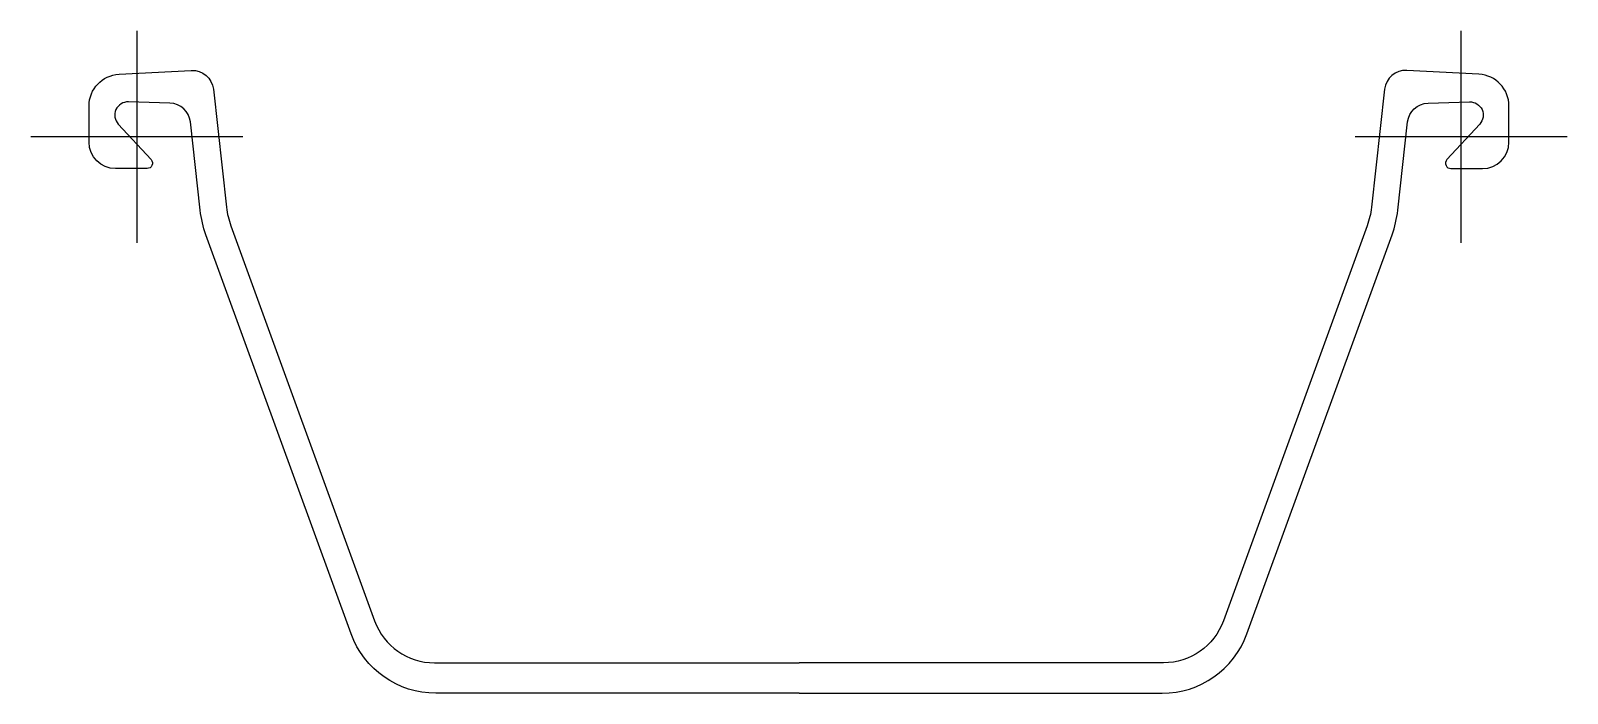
# Model space of a CAD drawing. Header units: millimetres. Extents: x -40 to 540, y -210 to 40.
import ezdxf

# ---------------------------------------------------------------- set-up
doc = ezdxf.new("R2010")
doc.units = ezdxf.units.MM
doc.header["$LTSCALE"] = 0.2

msp = doc.modelspace()

# ---------------------------------------------------------------- linework, layer by layer
at = {"flags": 128}
for points in [[(249.99996, -210), (112.91241, -210, -0.315298), (80.96195, -187.62817), (26.1377, -37.00195, -0.059537), (23.96973, -27.73804), (20.26863, 5.58838, 0.374039), (12.54883, 12.70142), (-3.13232, 13.15552, 0.663821), (-6.95557, 4.76929), (5.40771, -8.64502, -0.653683), (3.93822, -11.99966), (-8.00049, -11.99966, -0.414185), (-18.00049, -1.99951), (-18.00049, 11.62109, -0.398587), (-6.63818, 23.60474), (20.58105, 25.05249, -0.397174), (28.95744, 17.94678), (33.9087, -26.63452, 0.059721), (35.53467, -33.58154), (89.81449, -182.70874, 0.315322), (112.36576, -198.49976), (249.99996, -198.49976)], [(249.99996, -210), (387.08752, -210, 0.315298), (419.03801, -187.62817), (473.86223, -37.00195, 0.059537), (476.0302, -27.73804), (479.73129, 5.58838, -0.374039), (487.4511, 12.70142), (503.13225, 13.15552, -0.663821), (506.95549, 4.76929), (494.59221, -8.64502, 0.653683), (496.06171, -11.99966), (508.00041, -11.99966, 0.414185), (518.00041, -1.99951), (518.00041, 11.62109, 0.398587), (506.63811, 23.60474), (479.41887, 25.05249, 0.397174), (471.04248, 17.94678), (466.09123, -26.63452, -0.059721), (464.46526, -33.58154), (410.18547, -182.70874, -0.315322), (387.63416, -198.49976), (249.99996, -198.49976)]]:
    msp.add_lwpolyline(points, format="xyb", dxfattribs=at)
at = {"layer": 'DEFPOINTS'}
for p, q in [((-0.00001, 40), (0.00001, -40)), ((499.99992, -40), (500, 40))]:
    msp.add_line(p, q, dxfattribs=at)
at = {"layer": 'DEFPOINTS', "flags": 128}
for points in [[(40, 0), (0, 0), (-40, 0)], [(539.99992, 0), (499.99992, 0), (459.99992, 0)]]:
    msp.add_lwpolyline(points, dxfattribs=at)

doc.saveas('drawing.dxf')
